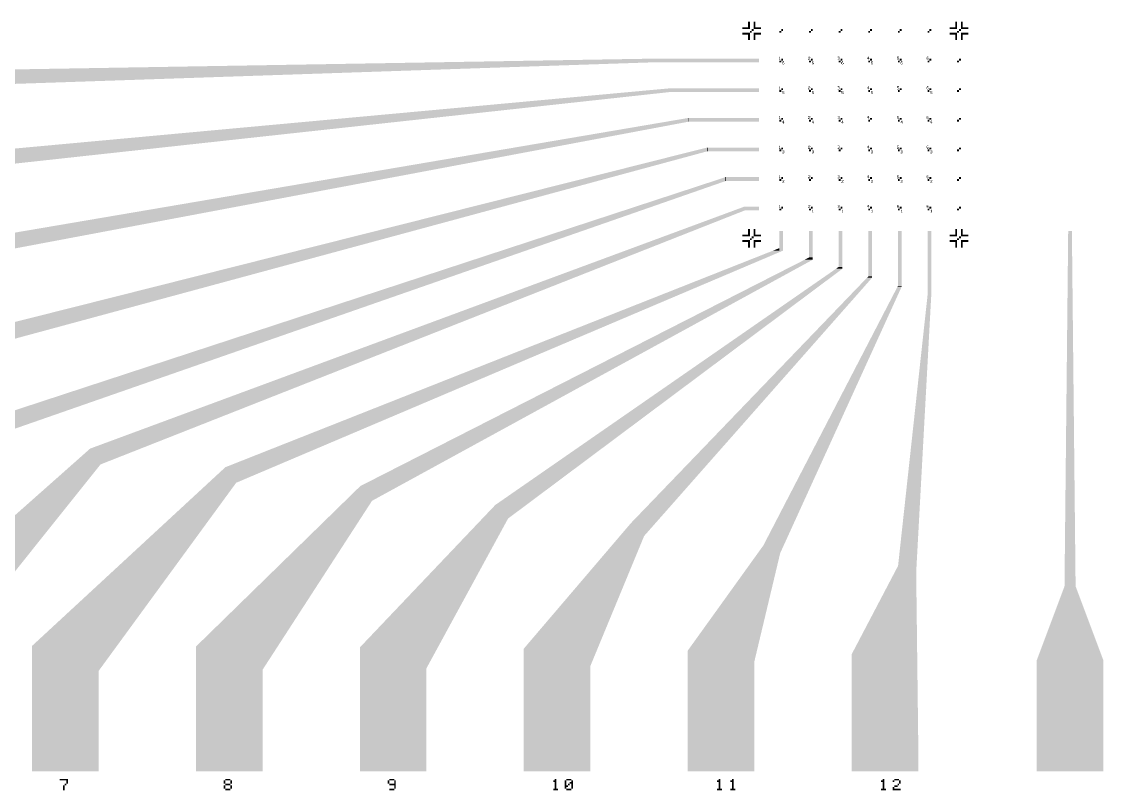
# Model space of a CAD drawing. Extents: x 149 to 8866, y 149 to 4853.
# Drawn here: x 1668 to 4590, y 149 to 2225 of the extents above; entities that cross this region are included whole.
import ezdxf

# ---------------------------------------------------------------- set-up
doc = ezdxf.new("R2010")
doc.units = 0
doc.layers.add('L1D0', color=1, linetype='CONTINUOUS')

msp = doc.modelspace()

# ---------------------------------------------------------------- linework, layer by layer
at = {"layer": 'L1D0'}
for points in [[(3630, 2210), (3630, 2225), (3635, 2210), (3635, 2225)], [(3645, 2210), (3645, 2225), (3650, 2210), (3650, 2225)], [(4190, 2210), (4190, 2225), (4195, 2210), (4195, 2225)], [(4205, 2210), (4205, 2225), (4210, 2210), (4210, 2225)], [(3615, 2205), (3615, 2210), (3635, 2205), (3635, 2210)], [(3615, 2190), (3615, 2195), (3635, 2190), (3635, 2195)], [(3635, 2195), (3635, 2200), (3640, 2195), (3640, 2200)], [(3640, 2200), (3640, 2205), (3645, 2200), (3645, 2205)], [(3645, 2205), (3645, 2210), (3665, 2205), (3665, 2210)], [(3645, 2190), (3645, 2195), (3665, 2190), (3665, 2195)], [(3715, 2195), (3715, 2200), (3720, 2195), (3720, 2200)], [(3720, 2200), (3720, 2205), (3725, 2200), (3725, 2205)], [(3795, 2195), (3795, 2200), (3800, 2195), (3800, 2200)], [(3800, 2200), (3800, 2205), (3805, 2200), (3805, 2205)], [(3875, 2195), (3875, 2200), (3880, 2195), (3880, 2200)], [(3880, 2200), (3880, 2205), (3885, 2200), (3885, 2205)], [(3955, 2195), (3955, 2200), (3960, 2195), (3960, 2200)], [(3960, 2200), (3960, 2205), (3965, 2200), (3965, 2205)], [(4035, 2195), (4035, 2200), (4040, 2195), (4040, 2200)], [(4040, 2200), (4040, 2205), (4045, 2200), (4045, 2205)], [(4115, 2195), (4115, 2200), (4120, 2195), (4120, 2200)], [(4120, 2200), (4120, 2205), (4125, 2200), (4125, 2205)], [(4175, 2205), (4175, 2210), (4195, 2205), (4195, 2210)], [(4175, 2190), (4175, 2195), (4195, 2190), (4195, 2195)], [(4195, 2195), (4195, 2200), (4200, 2195), (4200, 2200)], [(4200, 2200), (4200, 2205), (4205, 2200), (4205, 2205)], [(4205, 2205), (4205, 2210), (4225, 2205), (4225, 2210)], [(4205, 2190), (4205, 2195), (4225, 2190), (4225, 2195)], [(3630, 2175), (3630, 2190), (3635, 2175), (3635, 2190)], [(3645, 2175), (3645, 2190), (3650, 2175), (3650, 2190)], [(4190, 2175), (4190, 2190), (4195, 2175), (4195, 2190)], [(4205, 2175), (4205, 2190), (4210, 2175), (4210, 2190)], [(1002.564, 2035.073), (1002.564, 2085.046), (3369.968, 2114.996), (3369.968, 2125)], [(3369.968, 2114.996), (3369.968, 2125), (3370.079, 2115), (3370.079, 2125)], [(3370.079, 2115), (3370.079, 2125), (3660, 2115), (3660, 2125)], [(3713.611, 2127.778), (3713.611, 2128.889), (3715.833, 2127.778), (3715.833, 2128.889)], [(3713.611, 2122.222), (3713.611, 2123.333), (3716.944, 2122.222), (3716.944, 2123.333)], [(3714.722, 2128.889), (3714.722, 2130), (3715.833, 2128.889), (3715.833, 2130)], [(3714.722, 2123.333), (3714.722, 2127.778), (3715.833, 2123.333), (3715.833, 2127.778)], [(3715, 2115), (3715, 2120), (3720, 2115), (3720, 2120)], [(3720, 2120), (3720, 2125), (3725, 2120), (3725, 2125)], [(3722.5, 2110.833), (3722.5, 2116.389), (3723.611, 2110.833), (3723.611, 2116.389)], [(3723.611, 2116.389), (3723.611, 2117.5), (3726.944, 2116.389), (3726.944, 2117.5)], [(3723.611, 2113.056), (3723.611, 2114.167), (3726.944, 2113.056), (3726.944, 2114.167)], [(3723.611, 2109.722), (3723.611, 2110.833), (3726.944, 2109.722), (3726.944, 2110.833)], [(3726.944, 2110.833), (3726.944, 2113.056), (3728.056, 2110.833), (3728.056, 2113.056)], [(3792.5, 2127.778), (3792.5, 2128.889), (3793.611, 2127.778), (3793.611, 2128.889)], [(3792.5, 2123.333), (3792.5, 2124.444), (3793.611, 2123.333), (3793.611, 2124.444)], [(3792.5, 2122.222), (3792.5, 2123.333), (3798.056, 2122.222), (3798.056, 2123.333)], [(3793.611, 2128.889), (3793.611, 2130), (3796.944, 2128.889), (3796.944, 2130)], [(3793.611, 2124.444), (3793.611, 2125.556), (3795.833, 2124.444), (3795.833, 2125.556)], [(3795, 2115), (3795, 2120), (3800, 2115), (3800, 2120)], [(3795.833, 2125.556), (3795.833, 2126.667), (3796.944, 2125.556), (3796.944, 2126.667)], [(3796.944, 2126.667), (3796.944, 2128.889), (3798.056, 2126.667), (3798.056, 2128.889)], [(3800, 2120), (3800, 2125), (3805, 2120), (3805, 2125)], [(3802.5, 2110.833), (3802.5, 2116.389), (3803.611, 2110.833), (3803.611, 2116.389)], [(3803.611, 2116.389), (3803.611, 2117.5), (3806.944, 2116.389), (3806.944, 2117.5)], [(3803.611, 2113.056), (3803.611, 2114.167), (3806.944, 2113.056), (3806.944, 2114.167)], [(3803.611, 2109.722), (3803.611, 2110.833), (3806.944, 2109.722), (3806.944, 2110.833)], [(3806.944, 2110.833), (3806.944, 2113.056), (3808.056, 2110.833), (3808.056, 2113.056)], [(3872.5, 2128.889), (3872.5, 2130), (3876.944, 2128.889), (3876.944, 2130)], [(3872.5, 2122.222), (3872.5, 2123.333), (3876.944, 2122.222), (3876.944, 2123.333)], [(3873.611, 2125.556), (3873.611, 2126.667), (3876.944, 2125.556), (3876.944, 2126.667)], [(3875, 2115), (3875, 2120), (3880, 2115), (3880, 2120)], [(3876.944, 2126.667), (3876.944, 2128.889), (3878.056, 2126.667), (3878.056, 2128.889)], [(3876.944, 2123.333), (3876.944, 2125.556), (3878.056, 2123.333), (3878.056, 2125.556)], [(3880, 2120), (3880, 2125), (3885, 2120), (3885, 2125)], [(3882.5, 2110.833), (3882.5, 2116.389), (3883.611, 2110.833), (3883.611, 2116.389)], [(3883.611, 2116.389), (3883.611, 2117.5), (3886.944, 2116.389), (3886.944, 2117.5)], [(3883.611, 2113.056), (3883.611, 2114.167), (3886.944, 2113.056), (3886.944, 2114.167)], [(3883.611, 2109.722), (3883.611, 2110.833), (3886.944, 2109.722), (3886.944, 2110.833)], [(3886.944, 2110.833), (3886.944, 2113.056), (3888.056, 2110.833), (3888.056, 2113.056)], [(3952.5, 2125.556), (3952.5, 2126.667), (3953.611, 2125.556), (3953.611, 2126.667)], [(3952.5, 2124.444), (3952.5, 2125.556), (3958.056, 2124.444), (3958.056, 2125.556)], [(3953.611, 2126.667), (3953.611, 2128.889), (3954.722, 2126.667), (3954.722, 2128.889)], [(3954.722, 2128.889), (3954.722, 2130), (3956.944, 2128.889), (3956.944, 2130)], [(3955, 2115), (3955, 2120), (3960, 2115), (3960, 2120)], [(3955.833, 2125.556), (3955.833, 2128.889), (3956.944, 2125.556), (3956.944, 2128.889)], [(3955.833, 2122.222), (3955.833, 2124.444), (3956.944, 2122.222), (3956.944, 2124.444)], [(3960, 2120), (3960, 2125), (3965, 2120), (3965, 2125)], [(3962.5, 2110.833), (3962.5, 2116.389), (3963.611, 2110.833), (3963.611, 2116.389)], [(3963.611, 2116.389), (3963.611, 2117.5), (3966.944, 2116.389), (3966.944, 2117.5)], [(3963.611, 2113.056), (3963.611, 2114.167), (3966.944, 2113.056), (3966.944, 2114.167)], [(3963.611, 2109.722), (3963.611, 2110.833), (3966.944, 2109.722), (3966.944, 2110.833)], [(3966.944, 2110.833), (3966.944, 2113.056), (3968.056, 2110.833), (3968.056, 2113.056)], [(4032.5, 2128.889), (4032.5, 2130), (4038.056, 2128.889), (4038.056, 2130)], [(4032.5, 2126.667), (4032.5, 2128.889), (4033.611, 2126.667), (4033.611, 2128.889)], [(4032.5, 2125.556), (4032.5, 2126.667), (4036.944, 2125.556), (4036.944, 2126.667)], [(4032.5, 2122.222), (4032.5, 2123.333), (4036.944, 2122.222), (4036.944, 2123.333)], [(4035, 2115), (4035, 2120), (4040, 2115), (4040, 2120)], [(4036.944, 2123.333), (4036.944, 2125.556), (4038.056, 2123.333), (4038.056, 2125.556)], [(4040, 2120), (4040, 2125), (4045, 2120), (4045, 2125)], [(4042.5, 2110.833), (4042.5, 2116.389), (4043.611, 2110.833), (4043.611, 2116.389)], [(4043.611, 2116.389), (4043.611, 2117.5), (4046.944, 2116.389), (4046.944, 2117.5)], [(4043.611, 2113.056), (4043.611, 2114.167), (4046.944, 2113.056), (4046.944, 2114.167)], [(4043.611, 2109.722), (4043.611, 2110.833), (4046.944, 2109.722), (4046.944, 2110.833)], [(4046.944, 2110.833), (4046.944, 2113.056), (4048.056, 2110.833), (4048.056, 2113.056)], [(4112.5, 2123.333), (4112.5, 2128.889), (4113.611, 2123.333), (4113.611, 2128.889)], [(4113.611, 2128.889), (4113.611, 2130), (4116.944, 2128.889), (4116.944, 2130)], [(4113.611, 2125.556), (4113.611, 2126.667), (4116.944, 2125.556), (4116.944, 2126.667)], [(4113.611, 2122.222), (4113.611, 2123.333), (4116.944, 2122.222), (4116.944, 2123.333)], [(4115, 2115), (4115, 2120), (4120, 2115), (4120, 2120)], [(4116.944, 2123.333), (4116.944, 2125.556), (4118.056, 2123.333), (4118.056, 2125.556)], [(4120, 2120), (4120, 2125), (4125, 2120), (4125, 2125)], [(4195, 2115), (4195, 2120), (4200, 2115), (4200, 2120)], [(4200, 2120), (4200, 2125), (4205, 2120), (4205, 2125)], [(3713.611, 2047.778), (3713.611, 2048.889), (3715.833, 2047.778), (3715.833, 2048.889)], [(3714.722, 2048.889), (3714.722, 2050), (3715.833, 2048.889), (3715.833, 2050)], [(3714.722, 2043.333), (3714.722, 2047.778), (3715.833, 2043.333), (3715.833, 2047.778)], [(3792.5, 2047.778), (3792.5, 2048.889), (3793.611, 2047.778), (3793.611, 2048.889)], [(3793.611, 2048.889), (3793.611, 2050), (3796.944, 2048.889), (3796.944, 2050)], [(3793.611, 2044.444), (3793.611, 2045.556), (3795.833, 2044.444), (3795.833, 2045.556)], [(3795.833, 2045.556), (3795.833, 2046.667), (3796.944, 2045.556), (3796.944, 2046.667)], [(3796.944, 2046.667), (3796.944, 2048.889), (3798.056, 2046.667), (3798.056, 2048.889)], [(3872.5, 2048.889), (3872.5, 2050), (3876.944, 2048.889), (3876.944, 2050)], [(3873.611, 2045.556), (3873.611, 2046.667), (3876.944, 2045.556), (3876.944, 2046.667)], [(3876.944, 2046.667), (3876.944, 2048.889), (3878.056, 2046.667), (3878.056, 2048.889)], [(3876.944, 2043.333), (3876.944, 2045.556), (3878.056, 2043.333), (3878.056, 2045.556)], [(3952.5, 2045.556), (3952.5, 2046.667), (3953.611, 2045.556), (3953.611, 2046.667)], [(3952.5, 2044.444), (3952.5, 2045.556), (3958.056, 2044.444), (3958.056, 2045.556)], [(3953.611, 2046.667), (3953.611, 2048.889), (3954.722, 2046.667), (3954.722, 2048.889)], [(3954.722, 2048.889), (3954.722, 2050), (3956.944, 2048.889), (3956.944, 2050)], [(3955.833, 2045.556), (3955.833, 2048.889), (3956.944, 2045.556), (3956.944, 2048.889)], [(4032.5, 2048.889), (4032.5, 2050), (4038.056, 2048.889), (4038.056, 2050)], [(4032.5, 2046.667), (4032.5, 2048.889), (4033.611, 2046.667), (4033.611, 2048.889)], [(4032.5, 2045.556), (4032.5, 2046.667), (4036.944, 2045.556), (4036.944, 2046.667)], [(4036.944, 2043.333), (4036.944, 2045.556), (4038.056, 2043.333), (4038.056, 2045.556)], [(4112.5, 2043.333), (4112.5, 2048.889), (4113.611, 2043.333), (4113.611, 2048.889)], [(4113.611, 2048.889), (4113.611, 2050), (4116.944, 2048.889), (4116.944, 2050)], [(4113.611, 2045.556), (4113.611, 2046.667), (4116.944, 2045.556), (4116.944, 2046.667)], [(4116.944, 2043.333), (4116.944, 2045.556), (4118.056, 2043.333), (4118.056, 2045.556)], [(1107.05, 1782.289), (1107.05, 1832.419), (3419.773, 2034.946), (3419.773, 2045)], [(3419.773, 2034.946), (3419.773, 2045), (3420.271, 2035), (3420.271, 2045)], [(3420.271, 2035), (3420.271, 2045), (3660, 2035), (3660, 2045)], [(3713.611, 2042.222), (3713.611, 2043.333), (3716.944, 2042.222), (3716.944, 2043.333)], [(3715, 2035), (3715, 2040), (3720, 2035), (3720, 2040)], [(3720, 2040), (3720, 2045), (3725, 2040), (3725, 2045)], [(3722.5, 2036.389), (3722.5, 2037.5), (3728.056, 2036.389), (3728.056, 2037.5)], [(3722.5, 2034.167), (3722.5, 2036.389), (3723.611, 2034.167), (3723.611, 2036.389)], [(3722.5, 2033.056), (3722.5, 2034.167), (3726.944, 2033.056), (3726.944, 2034.167)], [(3722.5, 2029.722), (3722.5, 2030.833), (3726.944, 2029.722), (3726.944, 2030.833)], [(3726.944, 2030.833), (3726.944, 2033.056), (3728.056, 2030.833), (3728.056, 2033.056)], [(3792.5, 2043.333), (3792.5, 2044.444), (3793.611, 2043.333), (3793.611, 2044.444)], [(3792.5, 2042.222), (3792.5, 2043.333), (3798.056, 2042.222), (3798.056, 2043.333)], [(3795, 2035), (3795, 2040), (3800, 2035), (3800, 2040)], [(3800, 2040), (3800, 2045), (3805, 2040), (3805, 2045)], [(3802.5, 2036.389), (3802.5, 2037.5), (3808.056, 2036.389), (3808.056, 2037.5)], [(3802.5, 2034.167), (3802.5, 2036.389), (3803.611, 2034.167), (3803.611, 2036.389)], [(3802.5, 2033.056), (3802.5, 2034.167), (3806.944, 2033.056), (3806.944, 2034.167)], [(3802.5, 2029.722), (3802.5, 2030.833), (3806.944, 2029.722), (3806.944, 2030.833)], [(3806.944, 2030.833), (3806.944, 2033.056), (3808.056, 2030.833), (3808.056, 2033.056)], [(3872.5, 2042.222), (3872.5, 2043.333), (3876.944, 2042.222), (3876.944, 2043.333)], [(3875, 2035), (3875, 2040), (3880, 2035), (3880, 2040)], [(3880, 2040), (3880, 2045), (3885, 2040), (3885, 2045)], [(3882.5, 2036.389), (3882.5, 2037.5), (3888.056, 2036.389), (3888.056, 2037.5)], [(3882.5, 2034.167), (3882.5, 2036.389), (3883.611, 2034.167), (3883.611, 2036.389)], [(3882.5, 2033.056), (3882.5, 2034.167), (3886.944, 2033.056), (3886.944, 2034.167)], [(3882.5, 2029.722), (3882.5, 2030.833), (3886.944, 2029.722), (3886.944, 2030.833)], [(3886.944, 2030.833), (3886.944, 2033.056), (3888.056, 2030.833), (3888.056, 2033.056)], [(3955, 2035), (3955, 2040), (3960, 2035), (3960, 2040)], [(3955.833, 2042.222), (3955.833, 2044.444), (3956.944, 2042.222), (3956.944, 2044.444)], [(3960, 2040), (3960, 2045), (3965, 2040), (3965, 2045)], [(3962.5, 2036.389), (3962.5, 2037.5), (3968.056, 2036.389), (3968.056, 2037.5)], [(3962.5, 2034.167), (3962.5, 2036.389), (3963.611, 2034.167), (3963.611, 2036.389)], [(3962.5, 2033.056), (3962.5, 2034.167), (3966.944, 2033.056), (3966.944, 2034.167)], [(3962.5, 2029.722), (3962.5, 2030.833), (3966.944, 2029.722), (3966.944, 2030.833)], [(3966.944, 2030.833), (3966.944, 2033.056), (3968.056, 2030.833), (3968.056, 2033.056)], [(4032.5, 2042.222), (4032.5, 2043.333), (4036.944, 2042.222), (4036.944, 2043.333)], [(4035, 2035), (4035, 2040), (4040, 2035), (4040, 2040)], [(4040, 2040), (4040, 2045), (4045, 2040), (4045, 2045)], [(4113.611, 2042.222), (4113.611, 2043.333), (4116.944, 2042.222), (4116.944, 2043.333)], [(4115, 2035), (4115, 2040), (4120, 2035), (4120, 2040)], [(4120, 2040), (4120, 2045), (4125, 2040), (4125, 2045)], [(4122.5, 2036.389), (4122.5, 2037.5), (4128.056, 2036.389), (4128.056, 2037.5)], [(4122.5, 2034.167), (4122.5, 2036.389), (4123.611, 2034.167), (4123.611, 2036.389)], [(4122.5, 2033.056), (4122.5, 2034.167), (4126.944, 2033.056), (4126.944, 2034.167)], [(4122.5, 2029.722), (4122.5, 2030.833), (4126.944, 2029.722), (4126.944, 2030.833)], [(4126.944, 2030.833), (4126.944, 2033.056), (4128.056, 2030.833), (4128.056, 2033.056)], [(4195, 2035), (4195, 2040), (4200, 2035), (4200, 2040)], [(4200, 2040), (4200, 2045), (4205, 2040), (4205, 2045)], [(1209.855, 1529.75), (1209.855, 1580.37), (3469.579, 1954.833), (3469.579, 1965)], [(3469.579, 1954.833), (3469.579, 1965), (3470.465, 1955), (3470.465, 1965)], [(3470.465, 1955), (3470.465, 1965), (3660, 1955), (3660, 1965)], [(3713.611, 1967.778), (3713.611, 1968.889), (3715.833, 1967.778), (3715.833, 1968.889)], [(3713.611, 1962.222), (3713.611, 1963.333), (3716.944, 1962.222), (3716.944, 1963.333)], [(3714.722, 1968.889), (3714.722, 1970), (3715.833, 1968.889), (3715.833, 1970)], [(3714.722, 1963.333), (3714.722, 1967.778), (3715.833, 1963.333), (3715.833, 1967.778)], [(3715, 1955), (3715, 1960), (3720, 1955), (3720, 1960)], [(3720, 1960), (3720, 1965), (3725, 1960), (3725, 1965)], [(3792.5, 1967.778), (3792.5, 1968.889), (3793.611, 1967.778), (3793.611, 1968.889)], [(3792.5, 1963.333), (3792.5, 1964.444), (3793.611, 1963.333), (3793.611, 1964.444)], [(3792.5, 1962.222), (3792.5, 1963.333), (3798.056, 1962.222), (3798.056, 1963.333)], [(3793.611, 1968.889), (3793.611, 1970), (3796.944, 1968.889), (3796.944, 1970)], [(3793.611, 1964.444), (3793.611, 1965.556), (3795.833, 1964.444), (3795.833, 1965.556)], [(3795, 1955), (3795, 1960), (3800, 1955), (3800, 1960)], [(3795.833, 1965.556), (3795.833, 1966.667), (3796.944, 1965.556), (3796.944, 1966.667)], [(3796.944, 1966.667), (3796.944, 1968.889), (3798.056, 1966.667), (3798.056, 1968.889)], [(3800, 1960), (3800, 1965), (3805, 1960), (3805, 1965)], [(3872.5, 1968.889), (3872.5, 1970), (3876.944, 1968.889), (3876.944, 1970)], [(3872.5, 1962.222), (3872.5, 1963.333), (3876.944, 1962.222), (3876.944, 1963.333)], [(3873.611, 1965.556), (3873.611, 1966.667), (3876.944, 1965.556), (3876.944, 1966.667)], [(3875, 1955), (3875, 1960), (3880, 1955), (3880, 1960)], [(3876.944, 1966.667), (3876.944, 1968.889), (3878.056, 1966.667), (3878.056, 1968.889)], [(3876.944, 1963.333), (3876.944, 1965.556), (3878.056, 1963.333), (3878.056, 1965.556)], [(3880, 1960), (3880, 1965), (3885, 1960), (3885, 1965)], [(3952.5, 1965.556), (3952.5, 1966.667), (3953.611, 1965.556), (3953.611, 1966.667)], [(3952.5, 1964.444), (3952.5, 1965.556), (3958.056, 1964.444), (3958.056, 1965.556)], [(3953.611, 1966.667), (3953.611, 1968.889), (3954.722, 1966.667), (3954.722, 1968.889)], [(3954.722, 1968.889), (3954.722, 1970), (3956.944, 1968.889), (3956.944, 1970)], [(3955, 1955), (3955, 1960), (3960, 1955), (3960, 1960)], [(3955.833, 1965.556), (3955.833, 1968.889), (3956.944, 1965.556), (3956.944, 1968.889)], [(3955.833, 1962.222), (3955.833, 1964.444), (3956.944, 1962.222), (3956.944, 1964.444)], [(3960, 1960), (3960, 1965), (3965, 1960), (3965, 1965)], [(4032.5, 1968.889), (4032.5, 1970), (4038.056, 1968.889), (4038.056, 1970)], [(4032.5, 1966.667), (4032.5, 1968.889), (4033.611, 1966.667), (4033.611, 1968.889)], [(4032.5, 1965.556), (4032.5, 1966.667), (4036.944, 1965.556), (4036.944, 1966.667)], [(4032.5, 1962.222), (4032.5, 1963.333), (4036.944, 1962.222), (4036.944, 1963.333)], [(4035, 1955), (4035, 1960), (4040, 1955), (4040, 1960)], [(4036.944, 1963.333), (4036.944, 1965.556), (4038.056, 1963.333), (4038.056, 1965.556)], [(4040, 1960), (4040, 1965), (4045, 1960), (4045, 1965)], [(4112.5, 1963.333), (4112.5, 1968.889), (4113.611, 1963.333), (4113.611, 1968.889)], [(4113.611, 1968.889), (4113.611, 1970), (4116.944, 1968.889), (4116.944, 1970)], [(4113.611, 1965.556), (4113.611, 1966.667), (4116.944, 1965.556), (4116.944, 1966.667)], [(4113.611, 1962.222), (4113.611, 1963.333), (4116.944, 1962.222), (4116.944, 1963.333)], [(4115, 1955), (4115, 1960), (4120, 1955), (4120, 1960)], [(4116.944, 1963.333), (4116.944, 1965.556), (4118.056, 1963.333), (4118.056, 1965.556)], [(4120, 1960), (4120, 1965), (4125, 1960), (4125, 1965)], [(4195, 1955), (4195, 1960), (4200, 1955), (4200, 1960)], [(4200, 1960), (4200, 1965), (4205, 1960), (4205, 1965)], [(3722.5, 1953.056), (3722.5, 1954.167), (3723.611, 1953.056), (3723.611, 1954.167)], [(3722.5, 1951.944), (3722.5, 1953.056), (3728.056, 1951.944), (3728.056, 1953.056)], [(3723.611, 1954.167), (3723.611, 1956.389), (3724.722, 1954.167), (3724.722, 1956.389)], [(3724.722, 1956.389), (3724.722, 1957.5), (3726.944, 1956.389), (3726.944, 1957.5)], [(3725.833, 1953.056), (3725.833, 1956.389), (3726.944, 1953.056), (3726.944, 1956.389)], [(3725.833, 1949.722), (3725.833, 1951.944), (3726.944, 1949.722), (3726.944, 1951.944)], [(3802.5, 1953.056), (3802.5, 1954.167), (3803.611, 1953.056), (3803.611, 1954.167)], [(3802.5, 1951.944), (3802.5, 1953.056), (3808.056, 1951.944), (3808.056, 1953.056)], [(3803.611, 1954.167), (3803.611, 1956.389), (3804.722, 1954.167), (3804.722, 1956.389)], [(3804.722, 1956.389), (3804.722, 1957.5), (3806.944, 1956.389), (3806.944, 1957.5)], [(3805.833, 1953.056), (3805.833, 1956.389), (3806.944, 1953.056), (3806.944, 1956.389)], [(3805.833, 1949.722), (3805.833, 1951.944), (3806.944, 1949.722), (3806.944, 1951.944)], [(3882.5, 1953.056), (3882.5, 1954.167), (3883.611, 1953.056), (3883.611, 1954.167)], [(3882.5, 1951.944), (3882.5, 1953.056), (3888.056, 1951.944), (3888.056, 1953.056)], [(3883.611, 1954.167), (3883.611, 1956.389), (3884.722, 1954.167), (3884.722, 1956.389)], [(3884.722, 1956.389), (3884.722, 1957.5), (3886.944, 1956.389), (3886.944, 1957.5)], [(3885.833, 1953.056), (3885.833, 1956.389), (3886.944, 1953.056), (3886.944, 1956.389)], [(3885.833, 1949.722), (3885.833, 1951.944), (3886.944, 1949.722), (3886.944, 1951.944)], [(4042.5, 1953.056), (4042.5, 1954.167), (4043.611, 1953.056), (4043.611, 1954.167)], [(4042.5, 1951.944), (4042.5, 1953.056), (4048.056, 1951.944), (4048.056, 1953.056)], [(4043.611, 1954.167), (4043.611, 1956.389), (4044.722, 1954.167), (4044.722, 1956.389)], [(4044.722, 1956.389), (4044.722, 1957.5), (4046.944, 1956.389), (4046.944, 1957.5)], [(4045.833, 1953.056), (4045.833, 1956.389), (4046.944, 1953.056), (4046.944, 1956.389)], [(4045.833, 1949.722), (4045.833, 1951.944), (4046.944, 1949.722), (4046.944, 1951.944)], [(4122.5, 1953.056), (4122.5, 1954.167), (4123.611, 1953.056), (4123.611, 1954.167)], [(4122.5, 1951.944), (4122.5, 1953.056), (4128.056, 1951.944), (4128.056, 1953.056)], [(4123.611, 1954.167), (4123.611, 1956.389), (4124.722, 1954.167), (4124.722, 1956.389)], [(4124.722, 1956.389), (4124.722, 1957.5), (4126.944, 1956.389), (4126.944, 1957.5)], [(4125.833, 1953.056), (4125.833, 1956.389), (4126.944, 1953.056), (4126.944, 1956.389)], [(4125.833, 1949.722), (4125.833, 1951.944), (4126.944, 1949.722), (4126.944, 1951.944)], [(1311.862, 1277.312), (1311.862, 1328.77), (3519.381, 1874.653), (3519.381, 1885)], [(3519.381, 1874.653), (3519.381, 1885), (3520.664, 1875), (3520.664, 1885)], [(3520.664, 1875), (3520.664, 1885), (3660, 1875), (3660, 1885)], [(3713.611, 1887.778), (3713.611, 1888.889), (3715.833, 1887.778), (3715.833, 1888.889)], [(3713.611, 1882.222), (3713.611, 1883.333), (3716.944, 1882.222), (3716.944, 1883.333)], [(3714.722, 1888.889), (3714.722, 1890), (3715.833, 1888.889), (3715.833, 1890)], [(3714.722, 1883.333), (3714.722, 1887.778), (3715.833, 1883.333), (3715.833, 1887.778)], [(3715, 1875), (3715, 1880), (3720, 1875), (3720, 1880)], [(3720, 1880), (3720, 1885), (3725, 1880), (3725, 1885)], [(3722.5, 1876.389), (3722.5, 1877.5), (3726.944, 1876.389), (3726.944, 1877.5)], [(3722.5, 1869.722), (3722.5, 1870.833), (3726.944, 1869.722), (3726.944, 1870.833)], [(3723.611, 1873.056), (3723.611, 1874.167), (3726.944, 1873.056), (3726.944, 1874.167)], [(3726.944, 1874.167), (3726.944, 1876.389), (3728.056, 1874.167), (3728.056, 1876.389)], [(3726.944, 1870.833), (3726.944, 1873.056), (3728.056, 1870.833), (3728.056, 1873.056)], [(3792.5, 1887.778), (3792.5, 1888.889), (3793.611, 1887.778), (3793.611, 1888.889)], [(3792.5, 1883.333), (3792.5, 1884.444), (3793.611, 1883.333), (3793.611, 1884.444)], [(3792.5, 1882.222), (3792.5, 1883.333), (3798.056, 1882.222), (3798.056, 1883.333)], [(3793.611, 1888.889), (3793.611, 1890), (3796.944, 1888.889), (3796.944, 1890)], [(3793.611, 1884.444), (3793.611, 1885.556), (3795.833, 1884.444), (3795.833, 1885.556)], [(3795, 1875), (3795, 1880), (3800, 1875), (3800, 1880)], [(3795.833, 1885.556), (3795.833, 1886.667), (3796.944, 1885.556), (3796.944, 1886.667)], [(3796.944, 1886.667), (3796.944, 1888.889), (3798.056, 1886.667), (3798.056, 1888.889)], [(3800, 1880), (3800, 1885), (3805, 1880), (3805, 1885)], [(3802.5, 1876.389), (3802.5, 1877.5), (3806.944, 1876.389), (3806.944, 1877.5)], [(3802.5, 1869.722), (3802.5, 1870.833), (3806.944, 1869.722), (3806.944, 1870.833)], [(3803.611, 1873.056), (3803.611, 1874.167), (3806.944, 1873.056), (3806.944, 1874.167)], [(3806.944, 1874.167), (3806.944, 1876.389), (3808.056, 1874.167), (3808.056, 1876.389)], [(3806.944, 1870.833), (3806.944, 1873.056), (3808.056, 1870.833), (3808.056, 1873.056)], [(3872.5, 1888.889), (3872.5, 1890), (3876.944, 1888.889), (3876.944, 1890)], [(3872.5, 1882.222), (3872.5, 1883.333), (3876.944, 1882.222), (3876.944, 1883.333)], [(3873.611, 1885.556), (3873.611, 1886.667), (3876.944, 1885.556), (3876.944, 1886.667)], [(3875, 1875), (3875, 1880), (3880, 1875), (3880, 1880)], [(3876.944, 1886.667), (3876.944, 1888.889), (3878.056, 1886.667), (3878.056, 1888.889)], [(3876.944, 1883.333), (3876.944, 1885.556), (3878.056, 1883.333), (3878.056, 1885.556)], [(3880, 1880), (3880, 1885), (3885, 1880), (3885, 1885)], [(3952.5, 1885.556), (3952.5, 1886.667), (3953.611, 1885.556), (3953.611, 1886.667)], [(3952.5, 1884.444), (3952.5, 1885.556), (3958.056, 1884.444), (3958.056, 1885.556)], [(3953.611, 1886.667), (3953.611, 1888.889), (3954.722, 1886.667), (3954.722, 1888.889)], [(3954.722, 1888.889), (3954.722, 1890), (3956.944, 1888.889), (3956.944, 1890)], [(3955, 1875), (3955, 1880), (3960, 1875), (3960, 1880)], [(3955.833, 1885.556), (3955.833, 1888.889), (3956.944, 1885.556), (3956.944, 1888.889)], [(3955.833, 1882.222), (3955.833, 1884.444), (3956.944, 1882.222), (3956.944, 1884.444)], [(3960, 1880), (3960, 1885), (3965, 1880), (3965, 1885)], [(3962.5, 1876.389), (3962.5, 1877.5), (3966.944, 1876.389), (3966.944, 1877.5)], [(3962.5, 1869.722), (3962.5, 1870.833), (3966.944, 1869.722), (3966.944, 1870.833)], [(3963.611, 1873.056), (3963.611, 1874.167), (3966.944, 1873.056), (3966.944, 1874.167)], [(3966.944, 1874.167), (3966.944, 1876.389), (3968.056, 1874.167), (3968.056, 1876.389)], [(3966.944, 1870.833), (3966.944, 1873.056), (3968.056, 1870.833), (3968.056, 1873.056)], [(4032.5, 1888.889), (4032.5, 1890), (4038.056, 1888.889), (4038.056, 1890)], [(4032.5, 1886.667), (4032.5, 1888.889), (4033.611, 1886.667), (4033.611, 1888.889)], [(4032.5, 1885.556), (4032.5, 1886.667), (4036.944, 1885.556), (4036.944, 1886.667)], [(4032.5, 1882.222), (4032.5, 1883.333), (4036.944, 1882.222), (4036.944, 1883.333)], [(4035, 1875), (4035, 1880), (4040, 1875), (4040, 1880)], [(4036.944, 1883.333), (4036.944, 1885.556), (4038.056, 1883.333), (4038.056, 1885.556)], [(4040, 1880), (4040, 1885), (4045, 1880), (4045, 1885)], [(4042.5, 1876.389), (4042.5, 1877.5), (4046.944, 1876.389), (4046.944, 1877.5)], [(4042.5, 1869.722), (4042.5, 1870.833), (4046.944, 1869.722), (4046.944, 1870.833)], [(4043.611, 1873.056), (4043.611, 1874.167), (4046.944, 1873.056), (4046.944, 1874.167)], [(4046.944, 1874.167), (4046.944, 1876.389), (4048.056, 1874.167), (4048.056, 1876.389)], [(4046.944, 1870.833), (4046.944, 1873.056), (4048.056, 1870.833), (4048.056, 1873.056)], [(4112.5, 1883.333), (4112.5, 1888.889), (4113.611, 1883.333), (4113.611, 1888.889)], [(4113.611, 1888.889), (4113.611, 1890), (4116.944, 1888.889), (4116.944, 1890)], [(4113.611, 1885.556), (4113.611, 1886.667), (4116.944, 1885.556), (4116.944, 1886.667)], [(4113.611, 1882.222), (4113.611, 1883.333), (4116.944, 1882.222), (4116.944, 1883.333)], [(4115, 1875), (4115, 1880), (4120, 1875), (4120, 1880)], [(4116.944, 1883.333), (4116.944, 1885.556), (4118.056, 1883.333), (4118.056, 1885.556)], [(4120, 1880), (4120, 1885), (4125, 1880), (4125, 1885)], [(4122.5, 1876.389), (4122.5, 1877.5), (4126.944, 1876.389), (4126.944, 1877.5)], [(4122.5, 1869.722), (4122.5, 1870.833), (4126.944, 1869.722), (4126.944, 1870.833)], [(4123.611, 1873.056), (4123.611, 1874.167), (4126.944, 1873.056), (4126.944, 1874.167)], [(4126.944, 1874.167), (4126.944, 1876.389), (4128.056, 1874.167), (4128.056, 1876.389)], [(4126.944, 1870.833), (4126.944, 1873.056), (4128.056, 1870.833), (4128.056, 1873.056)], [(4195, 1875), (4195, 1880), (4200, 1875), (4200, 1880)], [(4200, 1880), (4200, 1885), (4205, 1880), (4205, 1885)], [(1487.671, 1122.266), (3569.202, 1805), (1639.894, 1122.266), (3569.202, 1794.428)], [(3569.202, 1794.428), (3569.202, 1805), (3570.845, 1795), (3570.845, 1805)], [(3570.845, 1795), (3570.845, 1805), (3660, 1795), (3660, 1805)], [(3713.611, 1807.778), (3713.611, 1808.889), (3715.833, 1807.778), (3715.833, 1808.889)], [(3713.611, 1802.222), (3713.611, 1803.333), (3716.944, 1802.222), (3716.944, 1803.333)], [(3714.722, 1808.889), (3714.722, 1810), (3715.833, 1808.889), (3715.833, 1810)], [(3714.722, 1803.333), (3714.722, 1807.778), (3715.833, 1803.333), (3715.833, 1807.778)], [(3715, 1795), (3715, 1800), (3720, 1795), (3720, 1800)], [(3720, 1800), (3720, 1805), (3725, 1800), (3725, 1805)], [(3722.5, 1795.278), (3722.5, 1796.389), (3723.611, 1795.278), (3723.611, 1796.389)], [(3722.5, 1790.833), (3722.5, 1791.944), (3723.611, 1790.833), (3723.611, 1791.944)], [(3722.5, 1789.722), (3722.5, 1790.833), (3728.056, 1789.722), (3728.056, 1790.833)], [(3723.611, 1796.389), (3723.611, 1797.5), (3726.944, 1796.389), (3726.944, 1797.5)], [(3723.611, 1791.944), (3723.611, 1793.056), (3725.833, 1791.944), (3725.833, 1793.056)], [(3725.833, 1793.056), (3725.833, 1794.167), (3726.944, 1793.056), (3726.944, 1794.167)], [(3726.944, 1794.167), (3726.944, 1796.389), (3728.056, 1794.167), (3728.056, 1796.389)], [(3792.5, 1807.778), (3792.5, 1808.889), (3793.611, 1807.778), (3793.611, 1808.889)], [(3792.5, 1803.333), (3792.5, 1804.444), (3793.611, 1803.333), (3793.611, 1804.444)], [(3792.5, 1802.222), (3792.5, 1803.333), (3798.056, 1802.222), (3798.056, 1803.333)], [(3793.611, 1808.889), (3793.611, 1810), (3796.944, 1808.889), (3796.944, 1810)], [(3793.611, 1804.444), (3793.611, 1805.556), (3795.833, 1804.444), (3795.833, 1805.556)], [(3795, 1795), (3795, 1800), (3800, 1795), (3800, 1800)], [(3795.833, 1805.556), (3795.833, 1806.667), (3796.944, 1805.556), (3796.944, 1806.667)], [(3796.944, 1806.667), (3796.944, 1808.889), (3798.056, 1806.667), (3798.056, 1808.889)], [(3800, 1800), (3800, 1805), (3805, 1800), (3805, 1805)], [(3872.5, 1808.889), (3872.5, 1810), (3876.944, 1808.889), (3876.944, 1810)], [(3872.5, 1802.222), (3872.5, 1803.333), (3876.944, 1802.222), (3876.944, 1803.333)], [(3873.611, 1805.556), (3873.611, 1806.667), (3876.944, 1805.556), (3876.944, 1806.667)], [(3875, 1795), (3875, 1800), (3880, 1795), (3880, 1800)], [(3876.944, 1806.667), (3876.944, 1808.889), (3878.056, 1806.667), (3878.056, 1808.889)], [(3876.944, 1803.333), (3876.944, 1805.556), (3878.056, 1803.333), (3878.056, 1805.556)], [(3880, 1800), (3880, 1805), (3885, 1800), (3885, 1805)], [(3882.5, 1795.278), (3882.5, 1796.389), (3883.611, 1795.278), (3883.611, 1796.389)], [(3882.5, 1790.833), (3882.5, 1791.944), (3883.611, 1790.833), (3883.611, 1791.944)], [(3882.5, 1789.722), (3882.5, 1790.833), (3888.056, 1789.722), (3888.056, 1790.833)], [(3883.611, 1796.389), (3883.611, 1797.5), (3886.944, 1796.389), (3886.944, 1797.5)], [(3883.611, 1791.944), (3883.611, 1793.056), (3885.833, 1791.944), (3885.833, 1793.056)], [(3885.833, 1793.056), (3885.833, 1794.167), (3886.944, 1793.056), (3886.944, 1794.167)], [(3886.944, 1794.167), (3886.944, 1796.389), (3888.056, 1794.167), (3888.056, 1796.389)], [(3952.5, 1805.556), (3952.5, 1806.667), (3953.611, 1805.556), (3953.611, 1806.667)], [(3952.5, 1804.444), (3952.5, 1805.556), (3958.056, 1804.444), (3958.056, 1805.556)], [(3953.611, 1806.667), (3953.611, 1808.889), (3954.722, 1806.667), (3954.722, 1808.889)], [(3954.722, 1808.889), (3954.722, 1810), (3956.944, 1808.889), (3956.944, 1810)], [(3955, 1795), (3955, 1800), (3960, 1795), (3960, 1800)], [(3955.833, 1805.556), (3955.833, 1808.889), (3956.944, 1805.556), (3956.944, 1808.889)], [(3955.833, 1802.222), (3955.833, 1804.444), (3956.944, 1802.222), (3956.944, 1804.444)], [(3960, 1800), (3960, 1805), (3965, 1800), (3965, 1805)], [(3962.5, 1795.278), (3962.5, 1796.389), (3963.611, 1795.278), (3963.611, 1796.389)], [(3962.5, 1790.833), (3962.5, 1791.944), (3963.611, 1790.833), (3963.611, 1791.944)], [(3962.5, 1789.722), (3962.5, 1790.833), (3968.056, 1789.722), (3968.056, 1790.833)], [(3963.611, 1796.389), (3963.611, 1797.5), (3966.944, 1796.389), (3966.944, 1797.5)], [(3963.611, 1791.944), (3963.611, 1793.056), (3965.833, 1791.944), (3965.833, 1793.056)], [(3965.833, 1793.056), (3965.833, 1794.167), (3966.944, 1793.056), (3966.944, 1794.167)], [(3966.944, 1794.167), (3966.944, 1796.389), (3968.056, 1794.167), (3968.056, 1796.389)], [(4032.5, 1808.889), (4032.5, 1810), (4038.056, 1808.889), (4038.056, 1810)], [(4032.5, 1806.667), (4032.5, 1808.889), (4033.611, 1806.667), (4033.611, 1808.889)], [(4032.5, 1805.556), (4032.5, 1806.667), (4036.944, 1805.556), (4036.944, 1806.667)], [(4032.5, 1802.222), (4032.5, 1803.333), (4036.944, 1802.222), (4036.944, 1803.333)], [(4035, 1795), (4035, 1800), (4040, 1795), (4040, 1800)], [(4036.944, 1803.333), (4036.944, 1805.556), (4038.056, 1803.333), (4038.056, 1805.556)], [(4040, 1800), (4040, 1805), (4045, 1800), (4045, 1805)], [(4042.5, 1795.278), (4042.5, 1796.389), (4043.611, 1795.278), (4043.611, 1796.389)], [(4042.5, 1790.833), (4042.5, 1791.944), (4043.611, 1790.833), (4043.611, 1791.944)], [(4042.5, 1789.722), (4042.5, 1790.833), (4048.056, 1789.722), (4048.056, 1790.833)], [(4043.611, 1796.389), (4043.611, 1797.5), (4046.944, 1796.389), (4046.944, 1797.5)], [(4043.611, 1791.944), (4043.611, 1793.056), (4045.833, 1791.944), (4045.833, 1793.056)], [(4045.833, 1793.056), (4045.833, 1794.167), (4046.944, 1793.056), (4046.944, 1794.167)], [(4046.944, 1794.167), (4046.944, 1796.389), (4048.056, 1794.167), (4048.056, 1796.389)], [(4112.5, 1803.333), (4112.5, 1808.889), (4113.611, 1803.333), (4113.611, 1808.889)], [(4113.611, 1808.889), (4113.611, 1810), (4116.944, 1808.889), (4116.944, 1810)], [(4113.611, 1805.556), (4113.611, 1806.667), (4116.944, 1805.556), (4116.944, 1806.667)], [(4113.611, 1802.222), (4113.611, 1803.333), (4116.944, 1802.222), (4116.944, 1803.333)], [(4115, 1795), (4115, 1800), (4120, 1795), (4120, 1800)], [(4116.944, 1803.333), (4116.944, 1805.556), (4118.056, 1803.333), (4118.056, 1805.556)], [(4120, 1800), (4120, 1805), (4125, 1800), (4125, 1805)], [(4122.5, 1795.278), (4122.5, 1796.389), (4123.611, 1795.278), (4123.611, 1796.389)], [(4122.5, 1790.833), (4122.5, 1791.944), (4123.611, 1790.833), (4123.611, 1791.944)], [(4122.5, 1789.722), (4122.5, 1790.833), (4128.056, 1789.722), (4128.056, 1790.833)], [(4123.611, 1796.389), (4123.611, 1797.5), (4126.944, 1796.389), (4126.944, 1797.5)], [(4123.611, 1791.944), (4123.611, 1793.056), (4125.833, 1791.944), (4125.833, 1793.056)], [(4125.833, 1793.056), (4125.833, 1794.167), (4126.944, 1793.056), (4126.944, 1794.167)], [(4126.944, 1794.167), (4126.944, 1796.389), (4128.056, 1794.167), (4128.056, 1796.389)], [(4195, 1795), (4195, 1800), (4200, 1795), (4200, 1800)], [(4200, 1800), (4200, 1805), (4205, 1800), (4205, 1805)], [(3592.062, 1715), (3619.106, 1725), (3660, 1715), (3660, 1725)], [(3713.611, 1727.778), (3713.611, 1728.889), (3715.833, 1727.778), (3715.833, 1728.889)], [(3714.722, 1728.889), (3714.722, 1730), (3715.833, 1728.889), (3715.833, 1730)], [(3714.722, 1723.333), (3714.722, 1727.778), (3715.833, 1723.333), (3715.833, 1727.778)], [(3720, 1720), (3720, 1725), (3725, 1720), (3725, 1725)], [(3792.5, 1727.778), (3792.5, 1728.889), (3793.611, 1727.778), (3793.611, 1728.889)], [(3792.5, 1723.333), (3792.5, 1724.444), (3793.611, 1723.333), (3793.611, 1724.444)], [(3793.611, 1728.889), (3793.611, 1730), (3796.944, 1728.889), (3796.944, 1730)], [(3793.611, 1724.444), (3793.611, 1725.556), (3795.833, 1724.444), (3795.833, 1725.556)], [(3795.833, 1725.556), (3795.833, 1726.667), (3796.944, 1725.556), (3796.944, 1726.667)], [(3796.944, 1726.667), (3796.944, 1728.889), (3798.056, 1726.667), (3798.056, 1728.889)], [(3800, 1720), (3800, 1725), (3805, 1720), (3805, 1725)], [(3872.5, 1728.889), (3872.5, 1730), (3876.944, 1728.889), (3876.944, 1730)], [(3873.611, 1725.556), (3873.611, 1726.667), (3876.944, 1725.556), (3876.944, 1726.667)], [(3876.944, 1726.667), (3876.944, 1728.889), (3878.056, 1726.667), (3878.056, 1728.889)], [(3876.944, 1723.333), (3876.944, 1725.556), (3878.056, 1723.333), (3878.056, 1725.556)], [(3880, 1720), (3880, 1725), (3885, 1720), (3885, 1725)], [(3952.5, 1725.556), (3952.5, 1726.667), (3953.611, 1725.556), (3953.611, 1726.667)], [(3952.5, 1724.444), (3952.5, 1725.556), (3958.056, 1724.444), (3958.056, 1725.556)], [(3953.611, 1726.667), (3953.611, 1728.889), (3954.722, 1726.667), (3954.722, 1728.889)], [(3954.722, 1728.889), (3954.722, 1730), (3956.944, 1728.889), (3956.944, 1730)], [(3955.833, 1725.556), (3955.833, 1728.889), (3956.944, 1725.556), (3956.944, 1728.889)], [(3955.833, 1722.222), (3955.833, 1724.444), (3956.944, 1722.222), (3956.944, 1724.444)], [(3960, 1720), (3960, 1725), (3965, 1720), (3965, 1725)], [(4032.5, 1728.889), (4032.5, 1730), (4038.056, 1728.889), (4038.056, 1730)], [(4032.5, 1726.667), (4032.5, 1728.889), (4033.611, 1726.667), (4033.611, 1728.889)], [(4032.5, 1725.556), (4032.5, 1726.667), (4036.944, 1725.556), (4036.944, 1726.667)], [(4036.944, 1723.333), (4036.944, 1725.556), (4038.056, 1723.333), (4038.056, 1725.556)], [(4040, 1720), (4040, 1725), (4045, 1720), (4045, 1725)], [(4112.5, 1723.333), (4112.5, 1728.889), (4113.611, 1723.333), (4113.611, 1728.889)], [(4113.611, 1728.889), (4113.611, 1730), (4116.944, 1728.889), (4116.944, 1730)], [(4113.611, 1725.556), (4113.611, 1726.667), (4116.944, 1725.556), (4116.944, 1726.667)], [(4116.944, 1723.333), (4116.944, 1725.556), (4118.056, 1723.333), (4118.056, 1725.556)], [(4120, 1720), (4120, 1725), (4125, 1720), (4125, 1725)], [(4200, 1720), (4200, 1725), (4205, 1720), (4205, 1725)], [(1852.876, 1071.906), (3592.062, 1715), (1989.457, 1071.906), (3620.949, 1715)], [(3713.611, 1722.222), (3713.611, 1723.333), (3716.944, 1722.222), (3716.944, 1723.333)], [(3715, 1715), (3715, 1720), (3720, 1715), (3720, 1720)], [(3792.5, 1722.222), (3792.5, 1723.333), (3798.056, 1722.222), (3798.056, 1723.333)], [(3795, 1715), (3795, 1720), (3800, 1715), (3800, 1720)], [(3803.611, 1715.278), (3803.611, 1716.389), (3805.833, 1715.278), (3805.833, 1716.389)], [(3803.611, 1709.722), (3803.611, 1710.833), (3806.944, 1709.722), (3806.944, 1710.833)], [(3804.722, 1716.389), (3804.722, 1717.5), (3805.833, 1716.389), (3805.833, 1717.5)], [(3804.722, 1710.833), (3804.722, 1715.278), (3805.833, 1710.833), (3805.833, 1715.278)], [(3872.5, 1722.222), (3872.5, 1723.333), (3876.944, 1722.222), (3876.944, 1723.333)], [(3875, 1715), (3875, 1720), (3880, 1715), (3880, 1720)], [(3883.611, 1715.278), (3883.611, 1716.389), (3885.833, 1715.278), (3885.833, 1716.389)], [(3883.611, 1709.722), (3883.611, 1710.833), (3886.944, 1709.722), (3886.944, 1710.833)], [(3884.722, 1716.389), (3884.722, 1717.5), (3885.833, 1716.389), (3885.833, 1717.5)], [(3884.722, 1710.833), (3884.722, 1715.278), (3885.833, 1710.833), (3885.833, 1715.278)], [(3955, 1715), (3955, 1720), (3960, 1715), (3960, 1720)], [(3963.611, 1715.278), (3963.611, 1716.389), (3965.833, 1715.278), (3965.833, 1716.389)], [(3963.611, 1709.722), (3963.611, 1710.833), (3966.944, 1709.722), (3966.944, 1710.833)], [(3964.722, 1716.389), (3964.722, 1717.5), (3965.833, 1716.389), (3965.833, 1717.5)], [(3964.722, 1710.833), (3964.722, 1715.278), (3965.833, 1710.833), (3965.833, 1715.278)], [(4032.5, 1722.222), (4032.5, 1723.333), (4036.944, 1722.222), (4036.944, 1723.333)], [(4035, 1715), (4035, 1720), (4040, 1715), (4040, 1720)], [(4043.611, 1715.278), (4043.611, 1716.389), (4045.833, 1715.278), (4045.833, 1716.389)], [(4043.611, 1709.722), (4043.611, 1710.833), (4046.944, 1709.722), (4046.944, 1710.833)], [(4044.722, 1716.389), (4044.722, 1717.5), (4045.833, 1716.389), (4045.833, 1717.5)], [(4044.722, 1710.833), (4044.722, 1715.278), (4045.833, 1710.833), (4045.833, 1715.278)], [(4113.611, 1722.222), (4113.611, 1723.333), (4116.944, 1722.222), (4116.944, 1723.333)], [(4115, 1715), (4115, 1720), (4120, 1715), (4120, 1720)], [(4123.611, 1715.278), (4123.611, 1716.389), (4125.833, 1715.278), (4125.833, 1716.389)], [(4123.611, 1709.722), (4123.611, 1710.833), (4126.944, 1709.722), (4126.944, 1710.833)], [(4124.722, 1716.389), (4124.722, 1717.5), (4125.833, 1716.389), (4125.833, 1717.5)], [(4124.722, 1710.833), (4124.722, 1715.278), (4125.833, 1710.833), (4125.833, 1715.278)], [(4195, 1715), (4195, 1720), (4200, 1715), (4200, 1720)], [(3615, 1645), (3615, 1650), (3635, 1645), (3635, 1650)], [(3630, 1650), (3630, 1665), (3635, 1650), (3635, 1665)], [(3635, 1635), (3635, 1640), (3640, 1635), (3640, 1640)], [(3640, 1640), (3640, 1645), (3645, 1640), (3645, 1645)], [(3645, 1650), (3645, 1665), (3650, 1650), (3650, 1665)], [(3645, 1645), (3645, 1650), (3665, 1645), (3665, 1650)], [(3715, 1606.691), (3715, 1660), (3725, 1606.691), (3725, 1660)], [(3795, 1588.064), (3795, 1660), (3805, 1588.064), (3805, 1660)], [(3875, 1562.617), (3875, 1660), (3885, 1562.617), (3885, 1660)], [(3955, 1537.013), (3955, 1660), (3965, 1537.013), (3965, 1660)], [(4035, 1511.216), (4035, 1660), (4045, 1511.216), (4045, 1660)], [(4115, 1485.255), (4115, 1660), (4125, 1485.255), (4125, 1660)], [(4175, 1645), (4175, 1650), (4195, 1645), (4195, 1650)], [(4190, 1650), (4190, 1665), (4195, 1650), (4195, 1665)], [(4195, 1635), (4195, 1640), (4200, 1635), (4200, 1640)], [(4200, 1640), (4200, 1645), (4205, 1640), (4205, 1645)], [(4205, 1650), (4205, 1665), (4210, 1650), (4210, 1665)], [(4205, 1645), (4205, 1650), (4225, 1645), (4225, 1650)], [(4485, 700), (4495, 1660), (4515, 700), (4505, 1660)], [(3615, 1630), (3615, 1635), (3635, 1630), (3635, 1635)], [(3630, 1615), (3630, 1630), (3635, 1615), (3635, 1630)], [(3645, 1630), (3645, 1635), (3665, 1630), (3665, 1635)], [(3645, 1615), (3645, 1630), (3650, 1615), (3650, 1630)], [(3698.032, 1606.691), (3715, 1613.399), (3715, 1606.691)], [(4175, 1630), (4175, 1635), (4195, 1630), (4195, 1635)], [(4190, 1615), (4190, 1630), (4195, 1615), (4195, 1630)], [(4205, 1630), (4205, 1635), (4225, 1630), (4225, 1635)], [(4205, 1615), (4205, 1630), (4210, 1615), (4210, 1630)], [(2218.189, 1021.647), (3698.032, 1606.691), (2346.425, 1021.647), (3725, 1606.691)], [(2582.862, 970.779), (3783.163, 1582.036), (2687.239, 970.779), (3805, 1582.036)], [(3783.163, 1582.036), (3795, 1588.064), (3805, 1582.036), (3805, 1588.064)], [(2947.356, 919.669), (3867.61, 1557.495), (3030.967, 919.669), (3885, 1557.495)], [(3867.61, 1557.495), (3875, 1562.617), (3885, 1557.495), (3885, 1562.617)], [(3313.552, 870.438), (3951.244, 1533.11), (3379.957, 870.438), (3965, 1533.11)], [(3951.244, 1533.11), (3955, 1537.013), (3965, 1533.11), (3965, 1537.013)], [(3671.457, 810.266), (4033.808, 1508.918), (3726.434, 810.266), (4045, 1508.918)], [(4033.808, 1508.918), (4035, 1511.216), (4045, 1508.918), (4045, 1511.216)], [(4035.446, 755.369), (4114.961, 1484.898), (4085.32, 755.369), (4125, 1484.898)], [(4114.961, 1484.898), (4115, 1485.255), (4125, 1484.898), (4125, 1485.255)], [(1804.605, 1029.119), (1852.876, 1071.906), (1880.909, 1029.119), (1989.457, 1071.906)], [(1432.857, 468.96), (1432.857, 699.604), (1880.909, 1029.119), (1804.605, 1029.119)], [(2172.685, 979.594), (2218.189, 1021.647), (2247.333, 979.594), (2346.425, 1021.647)], [(1875.714, 471.321), (1875.714, 705.148), (2247.333, 979.594), (2172.685, 979.594)], [(2542.052, 930.948), (2582.862, 970.779), (2614.403, 930.948), (2687.239, 970.779)], [(2318.571, 474.413), (2318.571, 712.826), (2614.403, 930.948), (2542.052, 930.948)], [(2912.431, 882.941), (2947.356, 919.669), (2981.789, 882.941), (3030.967, 919.669)], [(2761.429, 724.141), (2912.431, 882.941), (2895.231, 724.141), (2981.789, 882.941)], [(3284.069, 835.89), (3313.552, 870.438), (3349.456, 835.89), (3379.957, 870.438)], [(3204.286, 742.4), (3284.069, 835.89), (3310.776, 742.4), (3349.456, 835.89)], [(3647.143, 776.448), (3656.632, 789.646), (3713.883, 776.448), (3717.032, 789.646)], [(3656.632, 789.646), (3671.457, 810.266), (3717.032, 789.646), (3726.434, 810.266)], [(3467.143, 200), (3467.143, 526.086), (3647.143, 200), (3647.143, 776.448)], [(3647.143, 496.728), (3647.143, 776.448), (3713.883, 776.448)], [(3024.286, 200), (3024.286, 531.475), (3204.286, 200), (3204.286, 742.4)], [(3204.286, 485.015), (3204.286, 742.4), (3310.776, 742.4)], [(3910, 516.267), (4026.406, 738.138), (4087.065, 516.267), (4084.383, 738.138)], [(4026.406, 738.138), (4035.446, 755.369), (4084.383, 738.138), (4085.32, 755.369)], [(1695.714, 200), (1695.714, 538.801), (1875.714, 200), (1875.714, 705.148)], [(2138.571, 200), (2138.571, 537.143), (2318.571, 200), (2318.571, 712.826)], [(2581.429, 200), (2581.429, 534.847), (2761.429, 200), (2761.429, 724.141)], [(2761.429, 478.666), (2761.429, 724.141), (2895.231, 724.141)], [(4410, 500), (4485, 700), (4590, 500), (4515, 700)], [(3910, 389.003), (3910, 516.267), (4088.603, 389.003), (4087.065, 516.267)], [(4410, 200), (4410, 500), (4590, 200), (4590, 500)], [(3910, 273.397), (3910, 389.003), (4090, 273.397), (4088.603, 389.003)], [(3910, 200), (3910, 273.397), (4090, 200), (4090, 273.397)], [(1770.714, 175.556), (1770.714, 180), (1792.937, 175.556), (1792.937, 180)], [(1788.492, 166.667), (1788.492, 175.556), (1792.937, 166.667), (1792.937, 175.556)], [(2213.571, 166.667), (2213.571, 175.556), (2218.016, 166.667), (2218.016, 175.556)], [(2218.016, 175.556), (2218.016, 180), (2231.349, 175.556), (2231.349, 180)], [(2231.349, 166.667), (2231.349, 175.556), (2235.794, 166.667), (2235.794, 175.556)], [(2656.429, 166.667), (2656.429, 175.556), (2660.873, 166.667), (2660.873, 175.556)], [(2660.873, 175.556), (2660.873, 180), (2674.206, 175.556), (2674.206, 180)], [(2674.206, 153.333), (2674.206, 175.556), (2678.651, 153.333), (2678.651, 175.556)], [(3103.73, 171.111), (3103.73, 175.556), (3112.619, 171.111), (3112.619, 175.556)], [(3108.175, 175.556), (3108.175, 180), (3112.619, 175.556), (3112.619, 180)], [(3134.841, 153.333), (3134.841, 175.556), (3139.286, 153.333), (3139.286, 175.556)], [(3139.286, 175.556), (3139.286, 180), (3152.619, 175.556), (3152.619, 180)], [(3152.619, 153.333), (3152.619, 175.556), (3157.063, 153.333), (3157.063, 175.556)], [(3546.587, 171.111), (3546.587, 175.556), (3555.476, 171.111), (3555.476, 175.556)], [(3551.032, 175.556), (3551.032, 180), (3555.476, 175.556), (3555.476, 180)], [(3582.143, 171.111), (3582.143, 175.556), (3591.032, 171.111), (3591.032, 175.556)], [(3586.587, 175.556), (3586.587, 180), (3591.032, 175.556), (3591.032, 180)], [(3989.444, 171.111), (3989.444, 175.556), (3998.333, 171.111), (3998.333, 175.556)], [(3993.889, 175.556), (3993.889, 180), (3998.333, 175.556), (3998.333, 180)], [(4020.556, 171.111), (4020.556, 175.556), (4025, 171.111), (4025, 175.556)], [(4025, 175.556), (4025, 180), (4038.333, 175.556), (4038.333, 180)], [(4038.333, 166.667), (4038.333, 175.556), (4042.778, 166.667), (4042.778, 175.556)], [(1779.603, 148.889), (1779.603, 162.222), (1784.048, 148.889), (1784.048, 162.222)], [(1784.048, 162.222), (1784.048, 166.667), (1788.492, 162.222), (1788.492, 166.667)], [(2213.571, 153.333), (2213.571, 162.222), (2218.016, 153.333), (2218.016, 162.222)], [(2218.016, 162.222), (2218.016, 166.667), (2231.349, 162.222), (2231.349, 166.667)], [(2218.016, 148.889), (2218.016, 153.333), (2231.349, 148.889), (2231.349, 153.333)], [(2231.349, 153.333), (2231.349, 162.222), (2235.794, 153.333), (2235.794, 162.222)], [(2660.873, 162.222), (2660.873, 166.667), (2674.206, 162.222), (2674.206, 166.667)], [(2660.873, 148.889), (2660.873, 153.333), (2674.206, 148.889), (2674.206, 153.333)], [(3103.73, 148.889), (3103.73, 153.333), (3117.063, 148.889), (3117.063, 153.333)], [(3108.175, 153.333), (3108.175, 171.111), (3112.619, 153.333), (3112.619, 171.111)], [(3139.286, 157.778), (3139.286, 162.222), (3143.73, 157.778), (3143.73, 162.222)], [(3139.286, 148.889), (3139.286, 153.333), (3152.619, 148.889), (3152.619, 153.333)], [(3143.73, 162.222), (3143.73, 166.667), (3148.175, 162.222), (3148.175, 166.667)], [(3148.175, 166.667), (3148.175, 171.111), (3152.619, 166.667), (3152.619, 171.111)], [(3546.587, 148.889), (3546.587, 153.333), (3559.921, 148.889), (3559.921, 153.333)], [(3551.032, 153.333), (3551.032, 171.111), (3555.476, 153.333), (3555.476, 171.111)], [(3582.143, 148.889), (3582.143, 153.333), (3595.476, 148.889), (3595.476, 153.333)], [(3586.587, 153.333), (3586.587, 171.111), (3591.032, 153.333), (3591.032, 171.111)], [(3989.444, 148.889), (3989.444, 153.333), (4002.778, 148.889), (4002.778, 153.333)], [(3993.889, 153.333), (3993.889, 171.111), (3998.333, 153.333), (3998.333, 171.111)], [(4020.556, 153.333), (4020.556, 157.778), (4025, 153.333), (4025, 157.778)], [(4020.556, 148.889), (4020.556, 153.333), (4042.778, 148.889), (4042.778, 153.333)], [(4025, 157.778), (4025, 162.222), (4033.889, 157.778), (4033.889, 162.222)], [(4033.889, 162.222), (4033.889, 166.667), (4038.333, 162.222), (4038.333, 166.667)]]:
    msp.add_solid(points, dxfattribs=at)

doc.saveas('drawing.dxf')
